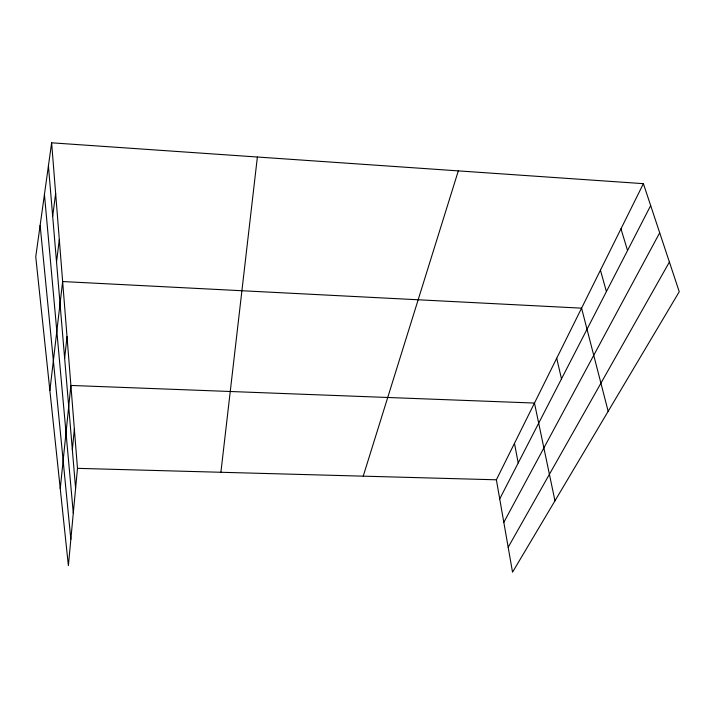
<?xml version="1.0" encoding="UTF-8"?>
<svg xmlns="http://www.w3.org/2000/svg" width="715" height="715" viewBox="0 0 715 715"><rect width="100%" height="100%" fill="white"/><g stroke="black" fill="none" stroke-linecap="round" stroke-linejoin="round"><path stroke-width="1.07" d="M51.632 142.812L77.479 468.352L68.381 565.628L35.75 256.792L51.632 142.812L643.393 183.657L679.25 291.72L512.539 572.188L496.371 479.801L643.393 183.657M72.34 449.726L74.36 429.107M60.248 488.613L70.892 385.448L534.471 403.054L554.965 500.804M64.636 358.286L67.013 336.595M220.899 472.275L257.382 157.014M49.88 390.524L62.643 281.54L581.581 308.156L608.17 411.295M56.53 262.021L59.309 239.507M52.678 216.243L55.654 193.461M363.22 476.163L458.306 170.885M499.714 498.909L650.668 205.58M503.816 522.361L659.695 232.786M508.177 547.261L669.401 262.048M77.479 468.352L496.371 479.801M620.969 228.827L627.547 250.509M600.439 270.172L606.409 291.577M556.717 358.251L561.49 378.87M514.46 443.354L518.214 462.963M40.129 225.332L70.839 539.325M44.437 194.435L73.296 513.084M48.423 165.809L75.602 488.425"/></g></svg>
